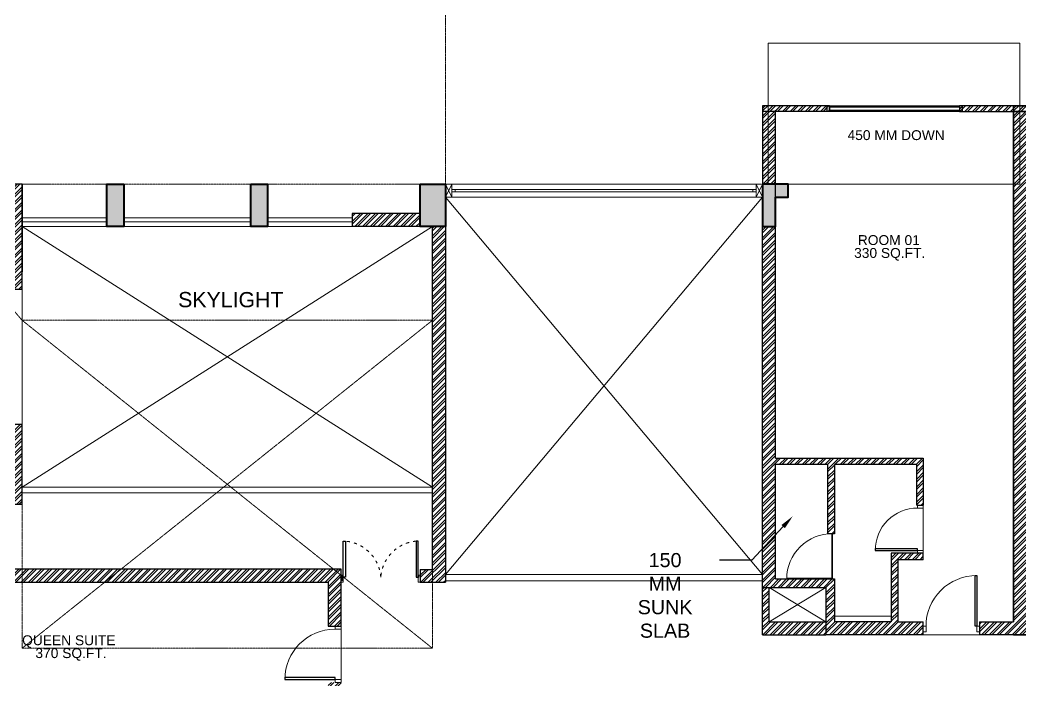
# Model space of a CAD drawing. Header units: millimetres. Extents: x 149548 to 2069915, y -1587483 to -1219800.
# Drawn here: x 1728651 to 1746368, y -1372463 to -1360758 of the extents above; entities that cross this region are included whole.
import ezdxf
from ezdxf import colors
from ezdxf.entities.mleader import LeaderData, LeaderLine
from ezdxf.math import Vec2, Vec3

# ---------------------------------------------------------------- set-up
doc = ezdxf.new("R2010")
doc.units = ezdxf.units.MM
doc.header["$MEASUREMENT"] = 0
for name, pattern in [('ACAD_ISO02W100', [15, 12, -3]), ('ACAD_ISO03W100', [30, 12, -18]), ('AUDIT_D_060311083008-3', [0, 0]), ('HIDDEN', [0.375, 0.25, -0.125])]:
    doc.linetypes.add(name, pattern=pattern)
doc.layers.add('A-DOOR', color=140, linetype='AUDIT_D_060311083008-3', lineweight=5, transparency=0.5)
doc.layers.add('WINDOW FRAME_MOFA', color=19, linetype='Continuous', lineweight=15, transparency=0.4)
for name, color, linetype in [('A-Symbol', 40, 'Continuous'), ('DOOR  MOFA', 7, 'Continuous'), ('DOOR_MOFA', 7, 'Continuous')]:
    doc.layers.add(name, color=color, linetype=linetype)
for name, color, linetype, lineweight in [('BRICK WALL_MOFA', 8, 'Continuous', 30), ('CONCRETE_MOFA', 230, 'Continuous', 40), ('DIMENSION_MOFA', 62, 'HIDDEN', 15), ('DOOR FRAME_MOFA', 42, 'Continuous', 15), ('DOOR SWING_MOFA', 49, 'ACAD_ISO03W100', 5), ('ELEV_09_MOFA', 37, 'Continuous', 9), ('ELEV_15_MOFA', 31, 'Continuous', 15), ('ELEV_20_MOFA', 51, 'Continuous', 20), ('ELEV_GRADE 2_MOFA', 37, 'Continuous', 9), ('FLOORING1_MOFA', 250, 'Continuous', 13), ('GLASS_MOFA', 4, 'Continuous', 5), ('OVERHEAD LINES_MOFA', 252, 'ACAD_ISO02W100', 9), ('PARTITION HIGH_MOFA', 215, 'Continuous', 15), ('TEXT_MOFA', 222, 'Continuous', 18), ('TOILET FIXTURES_MOFA', 8, 'Continuous', 5)]:
    doc.layers.add(name, color=color, linetype=linetype, lineweight=lineweight)
doc.layers.add('HATCH SOLID_MOFA', color=7, linetype='Continuous', lineweight=5, true_color=0x9c9c9c)
doc.layers.add('HATCH_LIGHT_MOFA', color=7, linetype='Continuous', lineweight=5, true_color=0x5b5b5b)
doc.styles.add('1-100', font='arial.ttf', dxfattribs={"height": 400})
doc.styles.get("Standard").update_dxf_attribs({"font": 'arial.ttf'})
pattern_1 = [(45, (809291.075, -352668.9), (-67.351921, 67.351921), []), (45, (809335.98, -352668.9), (-67.351921, 67.351921), [])]
pattern_2 = [(45, (2077931.49, -1366866.46), (-67.35192, 67.35192), []), (45, (2077976.39, -1366866.46), (-67.35192, 67.35192), [])]

# ---------------------------------------------------------------- blocks, each defined once
blk = doc.blocks.new('zw$E70C-flat-2')
at = {"layer": 'HATCH_LIGHT_MOFA', "transparency": 33554687}
h = blk.add_hatch(color=256, dxfattribs=at)
h.dxf.hatch_style = 1
h.paths.add_polyline_path([(3750, -8200), (3750, -8950), (3450, -8950), (3450, -8200)])
h = blk.add_hatch(color=256, dxfattribs=at)
h.dxf.hatch_style = 1
h.paths.add_polyline_path([(6000, -8200), (6300, -8200), (6300, -8950), (6000, -8950)])
h = blk.add_hatch(color=256, dxfattribs=at)
h.dxf.hatch_style = 1
h.paths.add_polyline_path([(9000, -8950), (9450, -8950), (9450, -8200), (9000, -8200)])
h = blk.add_hatch(color=256, dxfattribs=at)
h.dxf.hatch_style = 1
h.paths.add_polyline_path([(15070, -20625), (15520, -20625), (15520, -19875), (15070, -19875)])
h.paths.add_polyline_path([(15070, -8200), (15070, -8950), (15300, -8950), (15300, -8430), (15520, -8430), (15520, -8200)])
h.paths.add_polyline_path([(41740, -8200), (41740, -8950), (41970, -8950), (41970, -8430), (42190, -8430), (42190, -8200)])
h.paths.add_polyline_path([(33080, -8200), (33080, -8950), (32850, -8950), (32850, -8430), (32630, -8430), (32630, -8200)])
h.paths.add_polyline_path([(23960, -8200), (23960, -8950), (24190, -8950), (24190, -8430), (24410, -8430), (24410, -8200)])
h.paths.add_polyline_path([(33080, -26560), (33080, -25810), (32850, -25810), (32850, -26330), (32630, -26330), (32630, -26560)])
h.paths.add_polyline_path([(41740, -26560), (41740, -25810), (41970, -25810), (41970, -26330), (42190, -26330), (42190, -26560)])
h.paths.add_polyline_path([(23960, -26560), (23960, -25810), (24190, -25810), (24190, -26330), (24410, -26330), (24410, -26560)])
h.paths.add_polyline_path([(32850, -19875), (33080, -19875), (33080, -20625), (32850, -20625)])
h.paths.add_polyline_path([(41740, -19875), (41970, -19875), (41970, -20625), (41740, -20625)])
h.paths.add_polyline_path([(23960, -19875), (24190, -19875), (24190, -20625), (23960, -20625)])
h.paths.add_polyline_path([(41740, -14590), (41970, -14590), (41970, -15340), (41740, -15340)])
h.paths.add_polyline_path([(23960, -14590), (24190, -14590), (24190, -15340), (23960, -15340)])
h.paths.add_polyline_path([(32850, -14590), (33080, -14590), (33080, -15340), (32850, -15340)])
at = {"layer": 'CONCRETE_MOFA'}
for points in [[(3750, -8200), (3750, -8950), (3450, -8950), (3450, -8200)], [(6000, -8200), (6300, -8200), (6300, -8950), (6000, -8950), (6000, -8200)], [(15070, -8200), (15070, -8950), (15300, -8950), (15300, -8430), (15520, -8430), (15520, -8200)]]:
    blk.add_lwpolyline(points, close=True, dxfattribs=at)
blk.add_lwpolyline([(9000, -8200), (9450, -8200), (9450, -8950), (9000, -8950), (9000, -8200)], dxfattribs=at)
blk = doc.blocks.new('AL FRAME 50X100_MOFA^-flat-52')
blk.add_lwpolyline([(0, 247.25), (0, 17.25), (-115, 17.25), (-115, 247.25)], close=True)
at = {"layer": 'HATCH_LIGHT_MOFA'}
for p, q in [((0, 247.25), (-115, 17.25)), ((0, 17.25), (-115, 247.25))]:
    blk.add_line(p, q, dxfattribs=at)
blk = doc.blocks.new('*U118')
at = {"layer": 'ELEV_GRADE 2_MOFA'}
blk.add_lwpolyline([(-11049, -6753), (-11107, -6753), (-11107, -6712), (-11049, -6712)], close=True, dxfattribs=at)
at = {"layer": 'WINDOW FRAME_MOFA'}
for points in [[(-11049, -6618), (-16439, -6618), (-16554, -6618), (-16554, -6848), (-16439, -6848), (-11049, -6848)], [(-16554, -6618), (-16439, -6848), (-16439, -6618), (-16554, -6848)], [(-16382, -6712), (-11107, -6712), (-11107, -6753), (-16382, -6753)]]:
    blk.add_lwpolyline(points, dxfattribs=at)
blk.add_lwpolyline([(-16382, -6753), (-16439, -6753), (-16439, -6712), (-16382, -6712)], close=True, dxfattribs=at)
at = {"layer": 'DIMENSION_MOFA'}
blk.add_blockref('AL FRAME 50X100_MOFA^-flat-52', (-10934, -6865), dxfattribs=at)
blk = doc.blocks.new('ddr')
at = {"layer": 'DOOR FRAME_MOFA'}
for points in [[(373022, -188048), (373022, -187998), (372922, -187998), (372922, -188048)], [(373022, -188898), (373022, -188848), (372922, -188848), (372922, -188898)]]:
    blk.add_lwpolyline(points, close=True, dxfattribs=at)
at = {"layer": 'DOOR SWING_MOFA', "linetype": 'Continuous'}
blk.add_arc((372922, -188848), 800, 90, 180, dxfattribs=at)
at = {"layer": 'DOOR_MOFA'}
blk.add_lwpolyline([(372922, -188848), (372922, -188818), (372122, -188818), (372122, -188848)], close=True, dxfattribs=at)
blk = doc.blocks.new('blah blah blah1-flat-2')
at = {"layer": 'DOOR  MOFA'}
for points in [[(27, -20), (27, 730), (74, 730), (74, -20)], [(1593, -20), (1593, 730), (1546, 730), (1546, -20)]]:
    blk.add_lwpolyline(points, close=True, dxfattribs=at)
at = {"layer": 'DOOR FRAME_MOFA'}
for p, q in [((-15, 20), (-15, -130)), ((0, 0), (0, -100)), ((1635, 20), (1635, -130))]:
    blk.add_line(p, q, dxfattribs=at)
at = {"layer": 'DOOR FRAME_MOFA', "ltscale": 5}
for points in [[(-15, 20), (15, 20), (15, -20), (27, -20), (27, -130), (-15, -130)], [(1635, 20), (1605, 20), (1605, -20)], [(1605, -20), (1593, -20), (1593, -130), (1635, -130)]]:
    blk.add_lwpolyline(points, dxfattribs=at)
at = {"layer": 'DOOR SWING_MOFA', "linetype": 'ACAD_ISO03W100', "ltscale": 5}
for centre, start, end in [((-3, -82), 4.3368, 84.6096), ((1623, -82), 95.3904, 175.6632)]:
    blk.add_arc(centre, 815, start, end, dxfattribs=at)
blk = doc.blocks.new('SGE-flat-1')
at = {"layer": 'DOOR FRAME_MOFA'}
for points in [[(337070, -187997), (337120, -187997), (337120, -188097), (337070, -188097)], [(338020, -187997), (338070, -187997), (338070, -188097), (338020, -188097)]]:
    blk.add_lwpolyline(points, close=True, dxfattribs=at)
at = {"layer": 'DOOR SWING_MOFA', "linetype": 'Continuous'}
blk.add_arc((337120, -188097), 900, 270, 0, dxfattribs=at)
at = {"layer": 'DOOR_MOFA'}
blk.add_lwpolyline([(337120, -188097), (337150, -188097), (337150, -188997), (337120, -188997)], close=True, dxfattribs=at)
blk = doc.blocks.new('WG-flat-1')
at = {"layer": 'DOOR FRAME_MOFA'}
for points in [[(338070, -188049), (338070, -188099), (338170, -188099), (338170, -188049)], [(338070, -188849), (338070, -188899), (338170, -188899), (338170, -188849)]]:
    blk.add_lwpolyline(points, close=True, dxfattribs=at)
at = {"layer": 'DOOR SWING_MOFA', "linetype": 'Continuous'}
blk.add_arc((338170, -188099), 750, 270, 0, dxfattribs=at)
at = {"layer": 'DOOR_MOFA'}
blk.add_lwpolyline([(338170, -188099), (338170, -188129), (338920, -188129), (338920, -188099)], close=True, dxfattribs=at)
blk = doc.blocks.new('gsoor-flat-1')
at = {"layer": 'GLASS_MOFA'}
h = blk.add_hatch(color=256, dxfattribs=at)
h.dxf.hatch_style = 1
h.paths.add_polyline_path([(31700, -10299, -0.004445), (31688, -10299), (31688, -10287), (31700, -10287)])
h.paths.add_polyline_path([(31688, -9636), (31688, -9624), (31700, -9624), (31700, -9636)])
for p, q in [((31688, -10299), (31688, -9624)), ((31688, -9636), (31700, -9636)), ((31700, -9624), (32375, -9624)), ((31700, -9636), (31700, -9624)), ((31700, -9636), (32375, -9636)), ((31688, -10287), (31700, -10287)), ((31688, -10299), (31700, -10299)), ((31700, -10299), (31700, -10287))]:
    blk.add_line(p, q, dxfattribs=at)
blk.add_lwpolyline([(31688, -9636), (31700, -9636), (31700, -9624), (31688, -9624)], close=True, dxfattribs=at)
blk.add_arc((31700, -9624), 675, 268.9814, 0, dxfattribs=at)

msp = doc.modelspace()

# ---------------------------------------------------------------- hatches: boundary and pattern name
at = {"layer": 'HATCH SOLID_MOFA'}
h = msp.add_hatch(dxfattribs=at)
h.set_pattern_fill('ANSI32', color=256, scale=10)
h.set_pattern_definition(pattern_2)
h.paths.add_polyline_path([(1750698.04, -1362275.38), (1750928.04, -1362275.38), (1750928.04, -1363664.09), (1750698.04, -1363664.09)])
h.paths.add_polyline_path([(1741808.04, -1363665.38), (1741808.04, -1362276.66), (1742038.04, -1362276.66), (1742038.04, -1363665.38), (1741808.04, -1363665.38)])
h.paths.add_polyline_path([(1746253.04, -1362275.38), (1746483.04, -1362275.38), (1746483.04, -1363665.38), (1746253.04, -1363665.38)])
h = msp.add_hatch(dxfattribs=at)
h.set_pattern_fill('ANSI32', color=256, scale=10)
h.set_pattern_definition(pattern_2)
h.paths.add_polyline_path([(1741808.04, -1362376.66), (1741808.04, -1362276.66), (1742995.54, -1362276.66), (1742995.54, -1362376.66)])
h.paths.add_polyline_path([(1745295.54, -1362376.66), (1745295.54, -1362276.66), (1746253.04, -1362276.66), (1746253.04, -1362376.66)])
h = msp.add_hatch(dxfattribs=at)
h.set_pattern_fill('ANSI32', color=256, scale=10)
h.set_pattern_definition(pattern_1)
h.paths.add_polyline_path([(1728688.04, -1367922.88), (1728458.04, -1367922.88), (1728458.04, -1369100.38), (1728168.04, -1369100.38), (1728168.04, -1369330.38), (1728688.04, -1369330.38)])
h.paths.add_polyline_path([(1728458.04, -1365522.88), (1728688.04, -1365522.88), (1728688.04, -1363665.38), (1727188.04, -1363665.38), (1727188.04, -1363895.38), (1728458.04, -1363895.38)])
h = msp.add_hatch(dxfattribs=at)
h.set_pattern_fill('ANSI32', color=256, scale=10)
h.set_pattern_definition(pattern_2)
h.paths.add_polyline_path([(1741808.04, -1370805.38), (1741808.04, -1364595.38), (1742038.04, -1364595.38), (1742038.04, -1368515.38), (1744653.04, -1368515.38), (1744653.04, -1369350.38), (1744538.04, -1369350.38), (1744538.04, -1368630.38), (1743080.54, -1368630.38), (1743080.54, -1369855.38), (1742965.54, -1369855.38), (1742965.54, -1368630.38), (1742038.04, -1368630.38), (1742038.04, -1370655.38), (1743080.54, -1370655.38), (1743080.54, -1371415.38), (1744088.04, -1371415.38), (1744088.04, -1370315.38), (1744088.04, -1370200.38), (1744653.04, -1370200.38), (1744653.04, -1370315.38), (1744203.04, -1370315.38), (1744203.04, -1371415.38), (1744653.04, -1371415.38), (1744653.04, -1371645.38), (1742930.54, -1371645.38), (1742930.54, -1370805.38), (1741808.04, -1370805.38)])
h.paths.add_polyline_path([(1748083.04, -1369349.09), (1748083.04, -1368514.09), (1750698, -1368514.09), (1750698, -1368629.09), (1749770.54, -1368629.09), (1749770.54, -1369904.09), (1749655.54, -1369904.09), (1749655.54, -1368629.09), (1748198.04, -1368629.09), (1748198.04, -1369349.09), (1748083.04, -1369349.09)])
h.paths.add_polyline_path([(1748083.04, -1371644.09), (1748083.04, -1371414.09), (1748533.04, -1371414.09), (1748533.04, -1370314.09), (1748083.04, -1370314.09), (1748083.04, -1370199.09), (1748648.04, -1370199.09), (1748648.04, -1370314.09), (1748648.04, -1371414.09), (1749655.54, -1371414.09), (1749655.54, -1370805.38), (1749805.5, -1370805.38), (1749805.54, -1370805.39), (1749805.54, -1371415.36), (1749805.5, -1371415.38), (1749805.54, -1371415.38), (1749805.54, -1371644.09)])
h.paths.add_polyline_path([(1746253.04, -1371644.09), (1746253.04, -1371415.38), (1746253.09, -1371415.38), (1746253.09, -1370315.38), (1746253.04, -1370315.38), (1746253.04, -1364595.38), (1746483.04, -1364595.38), (1746483.04, -1369114.09), (1746483.04, -1369126.09), (1746483.04, -1369714.09), (1746483.04, -1370302.09), (1746483.04, -1370314.09), (1746483, -1370314.09), (1746483, -1371414.09), (1746483.04, -1371414.09), (1746483.04, -1371415.38), (1746483.04, -1371644.09)])
h.paths.add_polyline_path([(1746253.04, -1363665.38), (1746483.04, -1363665.38), (1746483.04, -1363895.38), (1746483.04, -1364594.09), (1746253.04, -1364594.09)])
h.paths.add_polyline_path([(1745653.04, -1371645.38), (1745653.04, -1371415.38), (1745673.09, -1371415.38), (1746253.04, -1371415.38), (1746253.04, -1371644.09), (1746483.04, -1371644.09), (1746483.04, -1371645.38)])
h.paths.add_polyline_path([(1749655.54, -1370805.38), (1749655.54, -1370654.09), (1750698, -1370654.09), (1750698, -1370805.38)])
h.paths.add_polyline_path([(1746483.04, -1371644.09), (1746483.04, -1371414.09), (1747063, -1371414.09), (1747083.04, -1371414.09), (1747083.04, -1371644.09)])
h.paths.add_polyline_path([(1741808.04, -1364595.38), (1741808.04, -1364415.38), (1742038.04, -1364415.38), (1742038.04, -1364595.38)])
h = msp.add_hatch(dxfattribs=at)
h.set_pattern_fill('ANSI32', color=256, scale=10)
h.set_pattern_definition(pattern_1)
h.paths.add_polyline_path([(1735738.04, -1364415.38), (1735738.04, -1364185.38), (1734538.04, -1364185.38), (1734538.04, -1364415.38)])
h = msp.add_hatch(dxfattribs=at)
h.set_pattern_fill('ANSI32', color=256, scale=10)
h.set_pattern_definition([(45, (809291.075, -352858.9), (-67.351921, 67.351921), []), (45, (809335.98, -352858.9), (-67.351921, 67.351921), [])])
h.paths.add_polyline_path([(1736188.04, -1364415.38), (1735958.04, -1364415.38), (1735958.04, -1370485.72), (1735743.04, -1370485.72), (1735743.04, -1370715.38), (1736188.04, -1370715.38)])
h = msp.add_hatch(dxfattribs=at)
h.set_pattern_fill('ANSI32', color=256, scale=10)
h.set_pattern_definition([(45, (1964477.8, -1366866.17), (-67.35192, 67.35192), []), (45, (1964522.7, -1366866.17), (-67.35192, 67.35192), [])])
h.paths.add_polyline_path([(1726738.04, -1371235.38), (1726518.04, -1371235.38), (1726518.04, -1371865.38), (1723438.04, -1371865.38), (1723438.04, -1371235.38), (1723208.04, -1371235.38), (1723208.04, -1372095.38), (1726738.04, -1372095.38)])
h.paths.add_polyline_path([(1724478.04, -1370635.38), (1723438.04, -1370635.38), (1723438.04, -1370865.38), (1724478.04, -1370865.38)])
h.paths.add_polyline_path([(1726968.04, -1370715.38), (1726968.04, -1370485.38), (1734343.04, -1370485.38), (1734343.04, -1371360.72), (1734343.04, -1371490.72), (1734113.04, -1371490.72), (1734113.04, -1370715.38)])
h.paths.add_polyline_path([(1724768.05, -1379754.89), (1724768.05, -1379639.89), (1725537.43, -1379639.89), (1725537.43, -1378069.89), (1725537.43, -1377954.89), (1727843.13, -1377954.89), (1727843.01, -1378069.89), (1725653.05, -1378069.89), (1725653.05, -1379639.89), (1726738.04, -1379639.89), (1726738.04, -1379754.89)])
h.paths.add_polyline_path([(1731248.04, -1375560.09), (1731248.04, -1372640.72), (1732288.18, -1372640.72), (1732288.18, -1372755.72), (1731963.04, -1372755.72), (1731363.04, -1372755.72), (1731363.04, -1374126.35), (1731963.04, -1374126.35), (1731963.04, -1374126.31), (1732113.04, -1374126.3), (1732113.04, -1374241.3), (1731363.69, -1374241.35), (1731363.93, -1374959.76), (1731363.91, -1374959.76), (1731363.91, -1374978.81), (1731363.94, -1374978.81), (1731364.13, -1375560.09)])
h.paths.add_polyline_path([(1726968.05, -1379384.89), (1726968.05, -1379269.89), (1728517.87, -1379269.89), (1728517.87, -1379270.07), (1728518.51, -1379270.07), (1728518.51, -1379269.89), (1728593.05, -1379269.89), (1728593.07, -1377954.89), (1728708.07, -1377954.89), (1728708.06, -1378687.44), (1729008.08, -1378687.44), (1729008.08, -1378802.44), (1728708.06, -1378802.44), (1728708.06, -1379385.07), (1728593.05, -1379384.89)])
h.paths.add_polyline_path([(1725478.04, -1370865.38), (1725478.04, -1370635.38), (1726518.04, -1370635.38), (1726518.04, -1370865.38)])
edge = h.paths.add_edge_path()
edge.add_line((1734113.04, -1375297.2), (1734113.04, -1375087.2))
edge.add_arc((1734108.27, -1375085.7), 5, 342.490961, 360)
edge.add_line((1734113.27, -1375085.7), (1734113.04, -1374901.01))
edge.add_line((1734113.04, -1374901.01), (1734113.04, -1373740.97))
edge.add_line((1734113.04, -1373740.97), (1734113.04, -1372875.15))
edge.add_line((1734113.04, -1372875.15), (1734113.04, -1372490.72))
edge.add_line((1734113.04, -1372490.72), (1734343.04, -1372490.72))
edge.add_line((1734343.04, -1372490.72), (1734343.04, -1375560.09))
edge.add_line((1734343.04, -1375560.09), (1734113.04, -1375560.09))
edge.add_line((1734113.04, -1375560.09), (1734113.04, -1375297.2))
h.paths.add_polyline_path([(1725538.05, -1375790.09), (1725538.05, -1375697.07), (1726518.04, -1375584.19), (1726518.04, -1375790.09)])
h.paths.add_polyline_path([(1725538.05, -1375697.07), (1725538.05, -1375560.09), (1726518.04, -1375560.09), (1726518.04, -1375584.19)])
h = msp.add_hatch(dxfattribs=at)
h.set_pattern_fill('ANSI32', color=256, scale=10)
h.set_pattern_definition([(45, (1611210.88, -1457521.81), (-67.35192, 67.35192), []), (45, (1611255.78, -1457521.81), (-67.35192, 67.35192), [])])
h.paths.add_polyline_path([(1741808.04, -1370805.38), (1741923.04, -1370805.38), (1741923.04, -1371415.38), (1742930.54, -1371415.38), (1742930.54, -1371645.38), (1741808.04, -1371645.38)])

# ---------------------------------------------------------------- linework, layer by layer
at = {"layer": 'A-DOOR'}
msp.add_line((1743034.44, -1369855.5), (1743034.44, -1370655.38), dxfattribs=at)
at = {"layer": 'BRICK WALL_MOFA'}
for p, q in [((1741808.04, -1362276.66), (1741808.04, -1363665.38)), ((1742995.54, -1362276.66), (1741808.04, -1362276.66)), ((1742945.54, -1362276.66), (1742945.54, -1362376.66)), ((1742995.54, -1362276.66), (1742995.54, -1362376.66)), ((1746483.04, -1362276.66), (1745295.54, -1362276.66)), ((1745295.54, -1362276.66), (1745295.54, -1362376.66)), ((1745345.54, -1362276.66), (1745345.54, -1362376.66)), ((1746253.04, -1371414.09), (1746253.04, -1362275.38)), ((1746253.04, -1362275.38), (1747440.54, -1362275.38)), ((1742995.54, -1362376.66), (1741808.04, -1362376.66)), ((1742038.04, -1368515.38), (1742038.04, -1362376.66)), ((1745295.54, -1362376.66), (1746483.04, -1362376.66)), ((1747440.54, -1362375.38), (1746253.04, -1362375.38)), ((1746253.04, -1362376.66), (1746253.04, -1371415.38)), ((1741808.04, -1370805.38), (1741808.04, -1363665.38)), ((1741908.04, -1363665.38), (1742038.04, -1363666.66)), ((1734538.04, -1364185.38), (1734538.04, -1364415.38)), ((1736188.04, -1364415.38), (1734538.04, -1364415.38)), ((1735958.04, -1370485.72), (1735958.04, -1364415.38)), ((1736188.04, -1364415.38), (1736188.04, -1370715.38)), ((1742038.04, -1368515.38), (1744653.04, -1368515.38)), ((1742965.54, -1368630.38), (1742038.04, -1368630.38)), ((1742038.04, -1370655.38), (1742038.04, -1368630.38)), ((1742965.54, -1369855.38), (1742965.54, -1368630.38)), ((1744538.04, -1368630.38), (1743080.54, -1368630.38)), ((1743080.54, -1368630.38), (1743080.54, -1369855.38)), ((1744538.04, -1369350.38), (1744538.04, -1368630.38)), ((1744653.04, -1368515.38), (1744653.04, -1369350.38)), ((1744538.04, -1369350.38), (1744653.04, -1369350.38)), ((1743080.54, -1369855.38), (1742965.54, -1369855.38)), ((1744653.04, -1370200.38), (1744088.04, -1370200.38)), ((1744088.04, -1370200.38), (1744088.04, -1370315.38)), ((1744653.04, -1370315.38), (1744653.04, -1370200.38)), ((1744088.04, -1370315.38), (1744088.04, -1370315.38)), ((1744088.04, -1370315.38), (1744088.04, -1371415.38)), ((1744653.04, -1370315.38), (1744203.04, -1370315.38)), ((1744203.04, -1370315.38), (1744203.04, -1371415.38)), ((1735743.04, -1370485.72), (1735958.04, -1370485.72)), ((1735743.04, -1370485.72), (1735743.04, -1370715.38)), ((1735743.04, -1370715.38), (1736188.04, -1370715.38)), ((1742038.04, -1370655.38), (1743080.54, -1370655.38)), ((1743080.54, -1370655.38), (1743080.54, -1371415.38)), ((1741808.04, -1371645.38), (1741808.04, -1370805.38)), ((1741808.04, -1370805.38), (1742930.54, -1370805.38)), ((1741923.04, -1371415.38), (1741923.04, -1370805.38)), ((1742930.54, -1370805.38), (1742930.54, -1371645.38)), ((1741923.04, -1371415.38), (1742930.54, -1371415.38)), ((1744088.04, -1371415.38), (1743080.54, -1371415.38)), ((1744203.04, -1371415.38), (1744653.04, -1371415.38)), ((1744653.04, -1371645.38), (1744653.04, -1371415.38)), ((1745653.04, -1371415.38), (1746253.04, -1371415.38)), ((1745653.04, -1371415.38), (1745653.04, -1371645.38)), ((1741808.04, -1371645.38), (1742930.54, -1371645.38)), ((1744653.04, -1371645.38), (1742930.54, -1371645.38)), ((1746483.04, -1371645.38), (1745653.04, -1371645.38)), ((1746253.04, -1371644.09), (1747083.04, -1371644.09))]:
    msp.add_line(p, q, dxfattribs=at)
for points in [[(1742995.54, -1362276.66), (1745295.54, -1362276.66), (1745295.54, -1362376.66), (1742995.54, -1362376.66)], [(1728458.04, -1365522.88), (1728688.04, -1365522.88), (1728688.04, -1363665.38), (1727188.04, -1363665.38), (1727188.04, -1363895.38), (1728458.04, -1363895.38)], [(1728458.04, -1367922.88), (1728458.04, -1369100.38), (1728168.04, -1369100.38), (1728168.04, -1369330.38), (1728688.04, -1369330.38), (1728688.04, -1367922.88)]]:
    msp.add_lwpolyline(points, close=True, dxfattribs=at)
for points in [[(1728688.04, -1363665.38), (1728688.04, -1365215.38)], [(1735738.04, -1364185.38), (1734538.04, -1364185.38)], [(1734113.04, -1370715.38), (1734113.04, -1371490.72), (1734343.04, -1371490.72), (1734343.04, -1370485.38), (1726968.04, -1370485.38)], [(1726968.04, -1370715.38), (1734113.04, -1370715.38)]]:
    msp.add_lwpolyline(points, dxfattribs=at)
at = {"layer": 'ELEV_09_MOFA', "linetype": 'ACAD_ISO02W100', "ltscale": 0.05}
for p, q in [((1728688.04, -1366075.38), (1726611.77, -1363664.24)), ((1728688.04, -1371883.38), (1735958.04, -1366075.38)), ((1735958.04, -1371883.38), (1728688.04, -1366075.38))]:
    msp.add_line(p, q, dxfattribs=at)
at = {"layer": 'ELEV_09_MOFA'}
for p, q in [((1742038.04, -1363665.38), (1741808.04, -1363665.38)), ((1746368.04, -1363665.38), (1746253.04, -1363665.38))]:
    msp.add_line(p, q, dxfattribs=at)
at = {"layer": 'ELEV_09_MOFA', "linetype": 'ACAD_ISO02W100', "ltscale": 0.05}
for points in [[(1736188.04, -1363665.38), (1721478.04, -1363663.63), (1721477.92, -1371883.38), (1719508.04, -1371883.38), (1719508.04, -1363665.38), (1719508.04, -1355414.82), (1736188.04, -1355414.82)], [(1728688.04, -1366075.38), (1735958.04, -1366075.38), (1735958.04, -1371883.38), (1728688.04, -1371883.38)]]:
    msp.add_lwpolyline(points, close=True, dxfattribs=at)
at = {"layer": 'ELEV_09_MOFA'}
msp.add_lwpolyline([(1741908.04, -1363665.38), (1741908.04, -1361166.66), (1746368.04, -1361166.66), (1746368.04, -1363665.38)], dxfattribs=at)
at = {"layer": 'ELEV_15_MOFA'}
for p, q in [((1741908.04, -1363665.38), (1746253.04, -1363665.38)), ((1744653.04, -1370200.38), (1744653.04, -1369350.38)), ((1734343.04, -1371546.28), (1734343.04, -1372435.17)), ((1744653.04, -1371645.38), (1745653.04, -1371645.38))]:
    msp.add_line(p, q, dxfattribs=at)
at = {"layer": 'ELEV_20_MOFA'}
for p, q in [((1735958.04, -1364415.38), (1728688.04, -1364415.38)), ((1735958.04, -1364415.38), (1728688.04, -1369030.38)), ((1735958.04, -1369030.38), (1728688.04, -1364415.38)), ((1735958.04, -1369030.38), (1728688.04, -1369030.38)), ((1735958.04, -1369130.38), (1728688.04, -1369130.38))]:
    msp.add_line(p, q, dxfattribs=at)
at = {"layer": 'FLOORING1_MOFA'}
for p, q in [((1736188.04, -1370575.38), (1741808.04, -1370575.38)), ((1736188.04, -1370690.38), (1741808.04, -1370690.38))]:
    msp.add_line(p, q, dxfattribs=at)
at = {"layer": 'GLASS_MOFA'}
for p, q in [((1745295.54, -1362301.66), (1742995.54, -1362301.66)), ((1745295.54, -1362351.66), (1742995.54, -1362351.66)), ((1728688.04, -1367922.88), (1728688.04, -1365522.88))]:
    msp.add_line(p, q, dxfattribs=at)
at = {"layer": 'OVERHEAD LINES_MOFA', "linetype": 'Continuous', "ltscale": 0.5}
for p, q in [((1741808.04, -1370575.38), (1736188.04, -1363895.38)), ((1736188.04, -1370575.38), (1741808.04, -1363895.38)), ((1741923.04, -1371415.38), (1742930.54, -1370805.38)), ((1742930.54, -1371415.38), (1741923.04, -1370805.38))]:
    msp.add_line(p, q, dxfattribs=at)
at = {"layer": 'PARTITION HIGH_MOFA'}
for points in [[(1730188.04, -1364259.88), (1728688.04, -1364259.88), (1728688.04, -1364334.88), (1730188.04, -1364334.88), (1730188.04, -1364259.88)], [(1732738.04, -1364259.88), (1730488.04, -1364259.88), (1730488.04, -1364334.88), (1732738.04, -1364334.88), (1732738.04, -1364259.88)], [(1734538.04, -1364259.88), (1733038.04, -1364259.88), (1733038.04, -1364334.88), (1734538.04, -1364334.88), (1734538.04, -1364259.88)]]:
    msp.add_lwpolyline(points, dxfattribs=at)
at = {"layer": 'TOILET FIXTURES_MOFA'}
msp.add_lwpolyline([(1744088.04, -1371315.34), (1743080.54, -1371315.34), (1743080.54, -1371415.38), (1744088.04, -1371415.38)], close=True, dxfattribs=at)

# ---------------------------------------------------------------- block references
at = {"xscale": 1.111111111111111, "yscale": 1.111111111111111, "zscale": 1.111111111111111}
msp.add_blockref('ddr', (1319874.09, -1162604.12), dxfattribs=at)
at = {"layer": 'A-Symbol', "rotation": 180}
for name, p in [('WG-flat-1', (2082722.74, -1558249.42)), ('SGE-flat-1', (2082722.74, -1559591.29))]:
    msp.add_blockref(name, p, dxfattribs=at)
at = {"layer": 'A-Symbol', "xscale": 1.185185185185185, "yscale": 1.185185185185185, "zscale": 1.185185185185185, "rotation": 180}
msp.add_blockref('gsoor-flat-1', (1780604.58, -1382061.66), dxfattribs=at)
at = {"layer": 'DIMENSION_MOFA'}
for name, p in [('zw$E70C-flat-2', (1726738.04, -1355465.38)), ('*U118', (1752742.24, -1357047.73))]:
    msp.add_blockref(name, p, dxfattribs=at)
at = {"layer": 'DIMENSION_MOFA', "xscale": 0.8484857602239834, "yscale": 0.8484857602239834, "zscale": 0.8484857602239834}
msp.add_blockref('blah blah blah1-flat-2', (1734355.77, -1370605.07), dxfattribs=at)

# ---------------------------------------------------------------- texts
at = {"layer": 'TEXT_MOFA', "style": '1-100', "oblique": 0}
for s, height, p in [('450 MM DOWN', 174.7472, (1743312.58, -1362883.28)), ('ROOM 01', 174.747, (1743494.73, -1364741.85)), ('330 SQ.FT.', 174.747, (1743428.65, -1364970.02)), ('SKYLIGHT', 270, (1731452.29, -1365844.05)), ('QUEEN SUITE', 174.7472, (1728688.27, -1371828.38)), ('370 SQ.FT.', 174.747, (1728923.36, -1372056.55))]:
    msp.add_text(s, height=height, rotation=359.944685, dxfattribs=at).set_placement(p)

# ---------------------------------------------------------------- leaders
at = {"layer": 'TEXT_MOFA'}
ml = msp.add_multileader_mtext('Standard', dxfattribs=at)
ml.set_content('150 MM ^JSUNK SLAB', color=256)
ml.set_leader_properties()
ml.build(insert=Vec2(0, 0))
ml.multileader.update_dxf_attribs({"text_top_attachment_type": 0, "text_bottom_attachment_type": 0, "dogleg_length": 2, "arrow_head_size": 250})
ctx = ml.context
ctx.base_point, ctx.char_height, ctx.arrow_head_size, ctx.landing_gap_size, ctx.plane_origin = Vec3(1739116.23, -1370324.48), 250, 250, 0.4, Vec3(1742773.2, -1370594.76)
ctx.text_align_type = 1
notes = []
notes.append((ctx, [(0, (1, 1, 0), (1741619.22, -1370324.48), (-1, 0), 576.04, [(0, [(1742342.13, -1369545.51)], 256, [])])]))
ctx.mtext.insert, ctx.mtext.width, ctx.mtext.alignment, ctx.mtext.flow_direction = Vec3(1740079.71, -1370196.84), 14.3605, 2, 5
for ctx, leaders in notes:
    for number, flags, end, landing, length, lines in leaders:
        leader = LeaderData()
        leader.index, (leader.has_last_leader_line, leader.has_dogleg_vector, leader.attachment_direction) = number, flags
        leader.last_leader_point, leader.dogleg_vector, leader.dogleg_length = Vec3(end), Vec3(landing), length
        for number, points, colour, breaks in lines:
            line = LeaderLine()
            line.index, line.vertices, line.color, line.breaks = number, Vec3.list(points), colors.encode_raw_color(colour), breaks
            leader.lines.append(line)
        ctx.leaders.append(leader)

doc.saveas('drawing.dxf')
